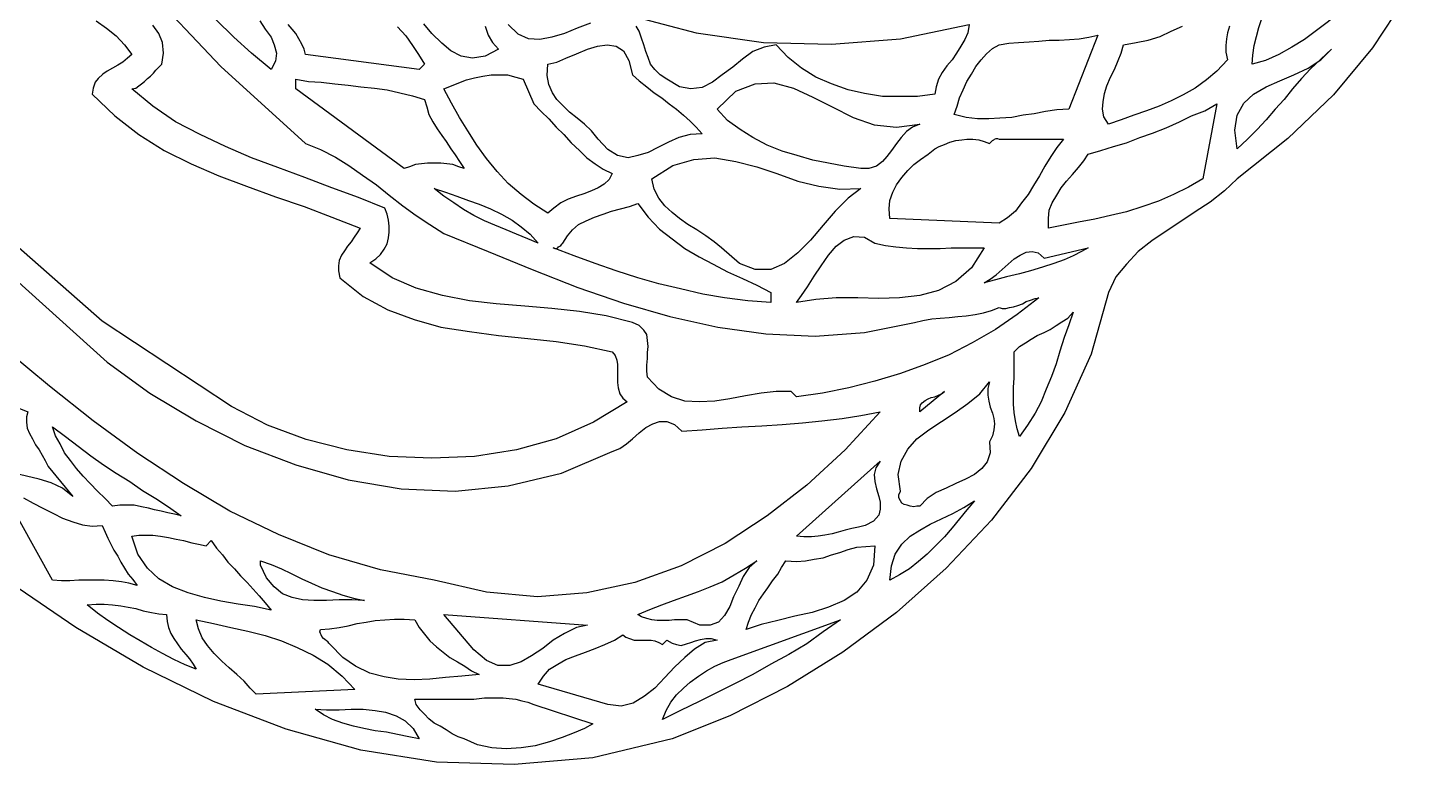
# Model space of a CAD drawing. Extents: x 0.03 to 7.3, y 0.04 to 8.79.
# Drawn here: x 3.621 to 5.463, y 0.045 to 1.029 of the extents above; entities that cross this region are included whole.
import ezdxf

# ---------------------------------------------------------------- set-up
doc = ezdxf.new("R2010")
doc.units = 0
doc.layers.add('1', color=7, linetype='Continuous')

msp = doc.modelspace()

# ---------------------------------------------------------------- linework, layer by layer
msp.add_lwpolyline([(5.463, 1.069), (5.419, 1.002), (5.367, 0.939), (5.306, 0.881), (5.238, 0.827), (5.221, 0.811), (5.202, 0.796), (5.182, 0.783), (5.163, 0.77), (5.143, 0.757), (5.124, 0.744), (5.106, 0.73), (5.09, 0.713), (5.076, 0.696), (5.066, 0.675), (5.043, 0.593), (5.008, 0.515), (4.963, 0.44), (4.91, 0.371), (4.849, 0.307), (4.783, 0.248), (4.711, 0.195), (4.637, 0.149), (4.56, 0.11), (4.483, 0.079), (4.377, 0.054), (4.272, 0.045), (4.168, 0.048), (4.067, 0.064), (3.967, 0.092), (3.87, 0.129), (3.776, 0.175), (3.686, 0.228), (3.599, 0.287)])
at = {"layer": '1'}
for points in [[(5.423, 1.086), (5.407, 1.074), (5.391, 1.062), (5.375, 1.05), (5.36, 1.037), (5.344, 1.025), (5.328, 1.013), (5.311, 1.003), (5.294, 0.993), (5.276, 0.985), (5.258, 0.98), (5.259, 0.992), (5.261, 1.005), (5.264, 1.017), (5.267, 1.029), (5.271, 1.041), (5.275, 1.052), (5.279, 1.064), (5.283, 1.075), (5.287, 1.087), (5.291, 1.099), (5.403, 1.185), (5.423, 1.086)], [(3.777, 1.086), (3.88, 0.977), (3.993, 0.874), (4.013, 0.866), (4.033, 0.856), (4.051, 0.845), (4.069, 0.832), (4.088, 0.819), (4.105, 0.805), (4.123, 0.791), (4.141, 0.778), (4.159, 0.766), (4.178, 0.754), (4.237, 0.73), (4.296, 0.706), (4.357, 0.682), (4.418, 0.661), (4.48, 0.643), (4.544, 0.629), (4.608, 0.62), (4.674, 0.617), (4.74, 0.622), (4.807, 0.635), (4.818, 0.638), (4.83, 0.64), (4.841, 0.641), (4.853, 0.642), (4.865, 0.643), (4.876, 0.644), (4.888, 0.646), (4.899, 0.648), (4.91, 0.651), (4.92, 0.655), (4.924, 0.654), (4.929, 0.654), (4.934, 0.655), (4.939, 0.656), (4.945, 0.658), (4.951, 0.66), (4.956, 0.663), (4.962, 0.665), (4.968, 0.667), (4.973, 0.668), (4.944, 0.646), (4.915, 0.626), (4.884, 0.608), (4.853, 0.592), (4.821, 0.579), (4.788, 0.567), (4.754, 0.557), (4.719, 0.548), (4.684, 0.541), (4.649, 0.536), (4.642, 0.543), (4.622, 0.543), (4.602, 0.541), (4.581, 0.537), (4.56, 0.533), (4.54, 0.53), (4.519, 0.529), (4.5, 0.53), (4.482, 0.536), (4.465, 0.546), (4.45, 0.562), (4.449, 0.57), (4.449, 0.578), (4.45, 0.587), (4.45, 0.595), (4.451, 0.603), (4.45, 0.611), (4.449, 0.619), (4.445, 0.625), (4.439, 0.631), (4.43, 0.635), (4.395, 0.644), (4.359, 0.65), (4.322, 0.654), (4.286, 0.657), (4.248, 0.66), (4.212, 0.664), (4.176, 0.671), (4.141, 0.681), (4.109, 0.695), (4.079, 0.715), (4.087, 0.72), (4.093, 0.726), (4.098, 0.733), (4.102, 0.74), (4.104, 0.748), (4.105, 0.756), (4.105, 0.764), (4.104, 0.772), (4.102, 0.78), (4.099, 0.788), (4.064, 0.802), (4.028, 0.815), (3.992, 0.829), (3.956, 0.842), (3.921, 0.855), (3.886, 0.87), (3.852, 0.886), (3.819, 0.903), (3.789, 0.924), (3.761, 0.947), (3.766, 0.948), (3.77, 0.951), (3.774, 0.954), (3.778, 0.957), (3.782, 0.961), (3.786, 0.964), (3.79, 0.968), (3.793, 0.972), (3.797, 0.976), (3.801, 0.98), (3.803, 0.995), (3.802, 1.009), (3.797, 1.021), (3.789, 1.032)], [(3.713, 1.038), (3.727, 1.028), (3.74, 1.018), (3.751, 1.006), (3.761, 0.993), (3.755, 0.988), (3.749, 0.983), (3.742, 0.979), (3.735, 0.975), (3.728, 0.971), (3.722, 0.967), (3.716, 0.961), (3.712, 0.956), (3.709, 0.948), (3.708, 0.94), (3.738, 0.911), (3.77, 0.886), (3.804, 0.865), (3.84, 0.847), (3.877, 0.831), (3.914, 0.817), (3.953, 0.803), (3.991, 0.79), (4.028, 0.776), (4.066, 0.761), (4.062, 0.755), (4.058, 0.749), (4.054, 0.743), (4.049, 0.737), (4.045, 0.731), (4.041, 0.725), (4.038, 0.718), (4.037, 0.711), (4.037, 0.704), (4.039, 0.695), (4.07, 0.67), (4.103, 0.652), (4.138, 0.639), (4.174, 0.629), (4.212, 0.623), (4.251, 0.618), (4.29, 0.614), (4.328, 0.61), (4.366, 0.604), (4.403, 0.596), (4.407, 0.591), (4.409, 0.585), (4.41, 0.579), (4.41, 0.571), (4.41, 0.563), (4.41, 0.555), (4.411, 0.548), (4.413, 0.54), (4.417, 0.534), (4.423, 0.529), (4.378, 0.502), (4.328, 0.48), (4.275, 0.465), (4.219, 0.456), (4.162, 0.454), (4.105, 0.456), (4.048, 0.465), (3.994, 0.479), (3.942, 0.498), (3.894, 0.523), (3.721, 0.637), (3.572, 0.768)], [(3.932, 1.038), (3.939, 1.027), (3.947, 1.016), (3.951, 1.006), (3.954, 0.995), (3.953, 0.984), (3.947, 0.973), (3.921, 0.995), (3.897, 1.016), (3.873, 1.04)], [(4.116, 1.03), (4.127, 1.018), (4.136, 1.005), (4.144, 0.993), (4.152, 0.98), (4.145, 0.973), (3.993, 0.993), (3.991, 1), (3.988, 1.007), (3.984, 1.014), (3.98, 1.021), (3.975, 1.027), (3.97, 1.033)], [(4.233, 1.031), (4.237, 1.019), (4.243, 1.009), (4.251, 1), (4.233, 0.991), (4.216, 0.988), (4.201, 0.991), (4.187, 0.998), (4.175, 1.008), (4.162, 1.021), (4.151, 1.034)], [(4.374, 1.035), (4.356, 1.028), (4.339, 1.021), (4.322, 1.016), (4.306, 1.013), (4.291, 1.014), (4.277, 1.02), (4.264, 1.033)], [(4.427, 1.045), (4.515, 1.022), (4.605, 1.009), (4.696, 1.007), (4.788, 1.014), (4.88, 1.033)], [(4.88, 1.033), (4.878, 1.022), (4.874, 1.013), (4.869, 1.004), (4.863, 0.995), (4.857, 0.986), (4.85, 0.978), (4.844, 0.969), (4.839, 0.96), (4.836, 0.95), (4.834, 0.94), (4.811, 0.937), (4.787, 0.937), (4.764, 0.937), (4.74, 0.941), (4.718, 0.946), (4.696, 0.954), (4.675, 0.963), (4.656, 0.975), (4.638, 0.989), (4.622, 1.006), (4.606, 1.003), (4.591, 0.997), (4.577, 0.987), (4.564, 0.976), (4.55, 0.966), (4.537, 0.956), (4.523, 0.949), (4.508, 0.947), (4.493, 0.95), (4.476, 0.96), (4.467, 0.966), (4.46, 0.973), (4.454, 0.98), (4.451, 0.989), (4.448, 0.997), (4.445, 1.006), (4.442, 1.015), (4.439, 1.024), (4.435, 1.031)], [(5.013, 0.92), (4.997, 0.919), (4.982, 0.917), (4.967, 0.914), (4.952, 0.912), (4.937, 0.909), (4.921, 0.908), (4.906, 0.907), (4.891, 0.907), (4.876, 0.909), (4.86, 0.913), (4.864, 0.924), (4.867, 0.935), (4.872, 0.946), (4.877, 0.957), (4.883, 0.967), (4.889, 0.977), (4.896, 0.986), (4.903, 0.994), (4.911, 1.001), (4.92, 1.006), (4.933, 1.008), (4.946, 1.009), (4.96, 1.01), (4.973, 1.011), (4.987, 1.012), (5, 1.012), (5.014, 1.013), (5.027, 1.014), (5.04, 1.016), (5.052, 1.019), (5.013, 0.92)], [(5.225, 0.986), (5.211, 0.971), (5.197, 0.959), (5.182, 0.948), (5.166, 0.939), (5.15, 0.931), (5.134, 0.924), (5.117, 0.918), (5.1, 0.912), (5.083, 0.906), (5.066, 0.9), (5.06, 0.91), (5.058, 0.92), (5.059, 0.93), (5.061, 0.941), (5.064, 0.951), (5.069, 0.963), (5.074, 0.973), (5.079, 0.985), (5.083, 0.995), (5.086, 1.006), (5.103, 1.009), (5.119, 1.012), (5.135, 1.017), (5.15, 1.024), (5.165, 1.031)], [(5.228, 1.031), (5.225, 1.022), (5.224, 1.014), (5.223, 1.005), (5.223, 0.996), (5.225, 0.986)], [(4.43, 0.966), (4.439, 0.958), (4.449, 0.95), (4.459, 0.942), (4.469, 0.935), (4.479, 0.927), (4.489, 0.92), (4.498, 0.912), (4.507, 0.904), (4.515, 0.896), (4.523, 0.887), (4.507, 0.886), (4.492, 0.882), (4.478, 0.876), (4.464, 0.869), (4.451, 0.862), (4.437, 0.858), (4.424, 0.855), (4.41, 0.858), (4.397, 0.866), (4.384, 0.88), (4.375, 0.891), (4.366, 0.9), (4.356, 0.908), (4.346, 0.916), (4.337, 0.925), (4.329, 0.933), (4.323, 0.942), (4.318, 0.953), (4.316, 0.965), (4.317, 0.98), (4.329, 0.983), (4.341, 0.988), (4.355, 0.994), (4.37, 1), (4.383, 1.004), (4.396, 1.006), (4.408, 1.004), (4.418, 0.998), (4.425, 0.985), (4.43, 0.966)], [(5.238, 0.867), (5.235, 0.892), (5.238, 0.912), (5.247, 0.928), (5.26, 0.94), (5.277, 0.95), (5.295, 0.958), (5.314, 0.966), (5.333, 0.975), (5.35, 0.986), (5.364, 1), (5.35, 0.987), (5.336, 0.974), (5.324, 0.961), (5.312, 0.947), (5.301, 0.933), (5.289, 0.92), (5.277, 0.906), (5.265, 0.893), (5.252, 0.88), (5.238, 0.867)], [(4.152, 0.933), (4.155, 0.923), (4.158, 0.913), (4.163, 0.903), (4.169, 0.894), (4.175, 0.885), (4.181, 0.877), (4.187, 0.867), (4.193, 0.859), (4.199, 0.85), (4.205, 0.841), (4.198, 0.843), (4.19, 0.846), (4.182, 0.847), (4.174, 0.848), (4.165, 0.848), (4.156, 0.848), (4.148, 0.847), (4.14, 0.846), (4.132, 0.843), (4.125, 0.841), (3.98, 0.947), (3.98, 0.96), (3.997, 0.957), (4.014, 0.956), (4.032, 0.954), (4.05, 0.952), (4.067, 0.95), (4.085, 0.948), (4.102, 0.946), (4.119, 0.942), (4.136, 0.938), (4.152, 0.933)], [(4.298, 0.927), (4.308, 0.917), (4.318, 0.907), (4.328, 0.896), (4.338, 0.886), (4.348, 0.875), (4.359, 0.865), (4.369, 0.855), (4.38, 0.847), (4.391, 0.84), (4.403, 0.834), (4.399, 0.826), (4.392, 0.82), (4.384, 0.815), (4.375, 0.811), (4.365, 0.807), (4.355, 0.804), (4.344, 0.8), (4.334, 0.795), (4.325, 0.788), (4.317, 0.781), (4.298, 0.793), (4.281, 0.806), (4.264, 0.821), (4.249, 0.837), (4.235, 0.854), (4.222, 0.872), (4.21, 0.891), (4.199, 0.909), (4.188, 0.928), (4.178, 0.947), (4.188, 0.951), (4.198, 0.955), (4.208, 0.959), (4.219, 0.962), (4.23, 0.964), (4.241, 0.966), (4.252, 0.966), (4.263, 0.966), (4.274, 0.963), (4.284, 0.96), (4.298, 0.927)], [(4.814, 0.9), (4.804, 0.896), (4.796, 0.89), (4.789, 0.882), (4.783, 0.874), (4.776, 0.865), (4.77, 0.857), (4.764, 0.85), (4.756, 0.844), (4.746, 0.841), (4.735, 0.841), (4.713, 0.844), (4.692, 0.848), (4.671, 0.852), (4.65, 0.858), (4.63, 0.864), (4.61, 0.872), (4.591, 0.882), (4.574, 0.893), (4.557, 0.905), (4.543, 0.92), (4.568, 0.944), (4.594, 0.954), (4.619, 0.955), (4.645, 0.948), (4.671, 0.936), (4.697, 0.923), (4.725, 0.909), (4.753, 0.899), (4.783, 0.896), (4.814, 0.9)], [(5.192, 0.827), (5.173, 0.816), (5.153, 0.806), (5.133, 0.797), (5.112, 0.79), (5.09, 0.783), (5.069, 0.778), (5.048, 0.773), (5.026, 0.769), (5.006, 0.765), (4.986, 0.761), (4.986, 0.774), (4.987, 0.785), (4.991, 0.795), (4.997, 0.805), (5.003, 0.815), (5.01, 0.824), (5.018, 0.833), (5.026, 0.842), (5.033, 0.851), (5.039, 0.86), (5.056, 0.865), (5.073, 0.87), (5.09, 0.875), (5.108, 0.882), (5.125, 0.888), (5.143, 0.895), (5.161, 0.903), (5.177, 0.911), (5.195, 0.918), (5.211, 0.927), (5.192, 0.827)], [(4.907, 0.874), (4.908, 0.875), (4.91, 0.877), (4.911, 0.878), (4.913, 0.879), (4.914, 0.88), (4.916, 0.881), (4.918, 0.881), (4.92, 0.88), (4.927, 0.88), (4.934, 0.88), (4.942, 0.88), (4.951, 0.88), (4.96, 0.88), (4.969, 0.88), (4.979, 0.88), (4.988, 0.88), (4.997, 0.88), (5.006, 0.88), (4.997, 0.869), (4.989, 0.857), (4.981, 0.844), (4.974, 0.831), (4.966, 0.818), (4.959, 0.806), (4.95, 0.795), (4.942, 0.784), (4.931, 0.775), (4.92, 0.768), (4.774, 0.774), (4.773, 0.787), (4.774, 0.798), (4.778, 0.809), (4.783, 0.819), (4.79, 0.829), (4.798, 0.838), (4.806, 0.846), (4.815, 0.853), (4.825, 0.86), (4.834, 0.867), (4.84, 0.87), (4.847, 0.873), (4.854, 0.876), (4.862, 0.878), (4.87, 0.879), (4.877, 0.88), (4.885, 0.88), (4.893, 0.879), (4.9, 0.877), (4.907, 0.874)], [(4.735, 0.814), (4.718, 0.801), (4.701, 0.784), (4.685, 0.765), (4.668, 0.745), (4.651, 0.728), (4.633, 0.714), (4.615, 0.706), (4.594, 0.706), (4.573, 0.714), (4.549, 0.735), (4.539, 0.743), (4.528, 0.751), (4.516, 0.759), (4.504, 0.766), (4.493, 0.774), (4.483, 0.782), (4.473, 0.791), (4.465, 0.801), (4.459, 0.813), (4.456, 0.827), (4.484, 0.845), (4.512, 0.853), (4.54, 0.855), (4.568, 0.85), (4.596, 0.843), (4.623, 0.834), (4.651, 0.824), (4.679, 0.817), (4.707, 0.813), (4.735, 0.814)], [(4.304, 0.741), (4.29, 0.747), (4.275, 0.753), (4.261, 0.759), (4.246, 0.765), (4.232, 0.771), (4.218, 0.778), (4.204, 0.786), (4.191, 0.795), (4.178, 0.804), (4.165, 0.814), (4.18, 0.809), (4.195, 0.804), (4.211, 0.798), (4.225, 0.793), (4.24, 0.787), (4.255, 0.78), (4.269, 0.772), (4.281, 0.763), (4.293, 0.753), (4.304, 0.741)], [(4.615, 0.675), (4.615, 0.662), (4.584, 0.664), (4.553, 0.668), (4.524, 0.673), (4.494, 0.68), (4.465, 0.687), (4.437, 0.695), (4.408, 0.704), (4.38, 0.714), (4.352, 0.724), (4.324, 0.735), (4.326, 0.734), (4.328, 0.734), (4.33, 0.735), (4.331, 0.736), (4.333, 0.737), (4.334, 0.738), (4.336, 0.74), (4.337, 0.741), (4.343, 0.751), (4.35, 0.759), (4.358, 0.766), (4.368, 0.771), (4.379, 0.776), (4.391, 0.78), (4.402, 0.784), (4.414, 0.787), (4.426, 0.79), (4.437, 0.794), (4.451, 0.776), (4.466, 0.76), (4.483, 0.747), (4.5, 0.734), (4.519, 0.723), (4.538, 0.713), (4.557, 0.703), (4.577, 0.694), (4.596, 0.685), (4.615, 0.675)], [(4.9, 0.735), (4.883, 0.708), (4.862, 0.69), (4.839, 0.678), (4.814, 0.671), (4.787, 0.668), (4.759, 0.667), (4.731, 0.668), (4.702, 0.668), (4.675, 0.666), (4.649, 0.662), (4.656, 0.671), (4.664, 0.683), (4.673, 0.697), (4.682, 0.711), (4.692, 0.725), (4.702, 0.737), (4.713, 0.745), (4.726, 0.75), (4.74, 0.749), (4.754, 0.741), (4.768, 0.738), (4.782, 0.736), (4.796, 0.735), (4.811, 0.734), (4.826, 0.734), (4.841, 0.734), (4.856, 0.735), (4.871, 0.735), (4.886, 0.735), (4.9, 0.735)], [(3.559, 0.734), (3.728, 0.582), (3.785, 0.541), (3.847, 0.504), (3.912, 0.471), (3.98, 0.445), (4.05, 0.425), (4.121, 0.413), (4.193, 0.41), (4.264, 0.417), (4.335, 0.434), (4.403, 0.463), (4.413, 0.467), (4.422, 0.473), (4.43, 0.48), (4.439, 0.488), (4.448, 0.495), (4.457, 0.5), (4.466, 0.503), (4.476, 0.503), (4.486, 0.499), (4.496, 0.49), (4.523, 0.492), (4.55, 0.494), (4.576, 0.496), (4.603, 0.497), (4.63, 0.499), (4.657, 0.501), (4.683, 0.504), (4.71, 0.507), (4.735, 0.511), (4.761, 0.516), (4.714, 0.465), (4.663, 0.418), (4.61, 0.377), (4.554, 0.34), (4.495, 0.31), (4.433, 0.288), (4.369, 0.274), (4.303, 0.269), (4.235, 0.275), (4.165, 0.291), (4.093, 0.305), (4.024, 0.325), (3.957, 0.352), (3.892, 0.383), (3.83, 0.42), (3.769, 0.46), (3.709, 0.504), (3.651, 0.55), (3.593, 0.598)], [(5.039, 0.735), (5.03, 0.73), (5.019, 0.724), (5.007, 0.719), (4.993, 0.714), (4.978, 0.709), (4.962, 0.704), (4.947, 0.7), (4.93, 0.696), (4.915, 0.692), (4.9, 0.688), (4.908, 0.693), (4.916, 0.699), (4.924, 0.706), (4.932, 0.713), (4.94, 0.72), (4.948, 0.725), (4.956, 0.729), (4.964, 0.73), (4.972, 0.728), (4.98, 0.721), (5.039, 0.735)], [(5.019, 0.649), (5.013, 0.632), (5.007, 0.615), (5.001, 0.597), (4.996, 0.58), (4.99, 0.563), (4.983, 0.546), (4.976, 0.529), (4.968, 0.514), (4.958, 0.498), (4.947, 0.483), (4.944, 0.493), (4.942, 0.504), (4.94, 0.515), (4.939, 0.526), (4.939, 0.538), (4.939, 0.549), (4.94, 0.561), (4.94, 0.573), (4.94, 0.584), (4.94, 0.596), (4.947, 0.603), (4.955, 0.608), (4.963, 0.613), (4.971, 0.618), (4.98, 0.622), (4.988, 0.626), (4.996, 0.631), (5.004, 0.636), (5.012, 0.641), (5.019, 0.649)], [(3.622, 0.516), (3.62, 0.509), (3.62, 0.502), (3.621, 0.494), (3.624, 0.487), (3.628, 0.48), (3.632, 0.472), (3.637, 0.465), (3.641, 0.458), (3.645, 0.451), (3.649, 0.443), (3.682, 0.403), (3.668, 0.414), (3.653, 0.421), (3.637, 0.426), (3.62, 0.43), (3.603, 0.434), (3.586, 0.439), (3.572, 0.446), (3.559, 0.456), (3.549, 0.47), (3.543, 0.49), (3.523, 0.556), (3.622, 0.516)], [(4.907, 0.476), (4.908, 0.461), (4.904, 0.449), (4.897, 0.44), (4.887, 0.432), (4.875, 0.426), (4.862, 0.42), (4.849, 0.414), (4.836, 0.408), (4.824, 0.4), (4.814, 0.39), (4.81, 0.39), (4.806, 0.389), (4.801, 0.39), (4.797, 0.391), (4.793, 0.392), (4.79, 0.394), (4.788, 0.397), (4.786, 0.401), (4.786, 0.405), (4.788, 0.41), (4.785, 0.432), (4.789, 0.45), (4.798, 0.466), (4.81, 0.48), (4.826, 0.492), (4.843, 0.503), (4.861, 0.515), (4.878, 0.527), (4.894, 0.54), (4.907, 0.556), (4.905, 0.547), (4.905, 0.538), (4.906, 0.53), (4.908, 0.522), (4.911, 0.514), (4.913, 0.507), (4.914, 0.5), (4.913, 0.492), (4.911, 0.484), (4.907, 0.476)], [(4.814, 0.516), (4.814, 0.521), (4.815, 0.525), (4.817, 0.528), (4.821, 0.531), (4.825, 0.533), (4.829, 0.535), (4.834, 0.536), (4.839, 0.538), (4.843, 0.54), (4.847, 0.543), (4.814, 0.516)], [(3.827, 0.377), (3.818, 0.379), (3.809, 0.381), (3.8, 0.383), (3.791, 0.385), (3.783, 0.387), (3.774, 0.389), (3.764, 0.391), (3.755, 0.391), (3.745, 0.391), (3.735, 0.39), (3.725, 0.4), (3.715, 0.41), (3.705, 0.42), (3.696, 0.43), (3.687, 0.44), (3.679, 0.451), (3.671, 0.461), (3.665, 0.473), (3.659, 0.484), (3.655, 0.496), (3.672, 0.483), (3.689, 0.47), (3.706, 0.457), (3.723, 0.445), (3.74, 0.434), (3.758, 0.423), (3.775, 0.411), (3.793, 0.4), (3.81, 0.389), (3.827, 0.377)], [(4.741, 0.364), (4.732, 0.362), (4.723, 0.36), (4.714, 0.358), (4.705, 0.355), (4.697, 0.353), (4.687, 0.351), (4.678, 0.35), (4.669, 0.349), (4.659, 0.349), (4.649, 0.35), (4.761, 0.45), (4.755, 0.441), (4.753, 0.432), (4.754, 0.423), (4.756, 0.413), (4.759, 0.403), (4.761, 0.395), (4.761, 0.386), (4.759, 0.378), (4.752, 0.37), (4.741, 0.364)], [(3.721, 0.364), (3.725, 0.355), (3.729, 0.347), (3.733, 0.339), (3.737, 0.331), (3.742, 0.323), (3.746, 0.315), (3.751, 0.307), (3.756, 0.299), (3.762, 0.292), (3.768, 0.284), (3.757, 0.287), (3.747, 0.289), (3.736, 0.29), (3.724, 0.291), (3.713, 0.291), (3.701, 0.291), (3.69, 0.291), (3.678, 0.29), (3.667, 0.29), (3.655, 0.291), (3.589, 0.41)], [(3.616, 0.401), (3.629, 0.394), (3.642, 0.387), (3.656, 0.38), (3.668, 0.374), (3.682, 0.369), (3.695, 0.365), (3.708, 0.363), (3.721, 0.364)], [(4.887, 0.397), (4.877, 0.385), (4.867, 0.373), (4.857, 0.361), (4.847, 0.349), (4.836, 0.338), (4.824, 0.326), (4.812, 0.316), (4.8, 0.306), (4.787, 0.298), (4.774, 0.291), (4.776, 0.31), (4.781, 0.326), (4.79, 0.339), (4.801, 0.35), (4.814, 0.358), (4.828, 0.366), (4.843, 0.373), (4.858, 0.38), (4.873, 0.388), (4.887, 0.397)], [(3.86, 0.337), (3.867, 0.344), (3.874, 0.334), (3.882, 0.325), (3.889, 0.315), (3.898, 0.306), (3.906, 0.297), (3.915, 0.288), (3.923, 0.279), (3.931, 0.27), (3.939, 0.261), (3.947, 0.251), (3.925, 0.256), (3.903, 0.259), (3.88, 0.263), (3.858, 0.268), (3.836, 0.274), (3.815, 0.282), (3.797, 0.293), (3.782, 0.307), (3.769, 0.326), (3.761, 0.35), (3.77, 0.351), (3.779, 0.351), (3.789, 0.351), (3.799, 0.35), (3.81, 0.348), (3.82, 0.346), (3.83, 0.344), (3.841, 0.341), (3.85, 0.339), (3.86, 0.337)], [(4.754, 0.337), (4.752, 0.311), (4.743, 0.291), (4.73, 0.275), (4.713, 0.264), (4.692, 0.255), (4.67, 0.248), (4.647, 0.243), (4.624, 0.237), (4.602, 0.232), (4.582, 0.225), (4.585, 0.235), (4.589, 0.245), (4.594, 0.254), (4.599, 0.264), (4.605, 0.273), (4.611, 0.281), (4.617, 0.29), (4.624, 0.299), (4.629, 0.308), (4.635, 0.317), (4.649, 0.316), (4.661, 0.317), (4.673, 0.319), (4.685, 0.321), (4.696, 0.325), (4.707, 0.328), (4.718, 0.332), (4.73, 0.335), (4.742, 0.336), (4.754, 0.337)], [(4.072, 0.264), (4.055, 0.265), (4.038, 0.265), (4.021, 0.264), (4.004, 0.264), (3.989, 0.265), (3.975, 0.268), (3.962, 0.273), (3.951, 0.282), (3.941, 0.294), (3.933, 0.311), (3.933, 0.317), (3.947, 0.312), (3.961, 0.306), (3.974, 0.3), (3.988, 0.293), (4.001, 0.287), (4.015, 0.281), (4.029, 0.276), (4.043, 0.271), (4.057, 0.267), (4.072, 0.264)], [(4.503, 0.238), (4.498, 0.238), (4.492, 0.238), (4.486, 0.238), (4.479, 0.237), (4.471, 0.237), (4.463, 0.237), (4.456, 0.238), (4.449, 0.24), (4.442, 0.242), (4.437, 0.245), (4.453, 0.252), (4.469, 0.258), (4.485, 0.264), (4.502, 0.27), (4.518, 0.276), (4.534, 0.282), (4.55, 0.289), (4.566, 0.298), (4.581, 0.307), (4.596, 0.317), (4.586, 0.308), (4.578, 0.296), (4.572, 0.283), (4.565, 0.269), (4.56, 0.256), (4.553, 0.244), (4.545, 0.235), (4.534, 0.231), (4.52, 0.231), (4.503, 0.238)], [(3.807, 0.245), (3.808, 0.236), (3.81, 0.228), (3.813, 0.22), (3.817, 0.213), (3.822, 0.206), (3.827, 0.199), (3.833, 0.192), (3.838, 0.186), (3.843, 0.179), (3.847, 0.172), (3.832, 0.178), (3.817, 0.185), (3.802, 0.193), (3.787, 0.201), (3.772, 0.21), (3.758, 0.218), (3.743, 0.228), (3.729, 0.237), (3.715, 0.247), (3.701, 0.258), (3.713, 0.259), (3.724, 0.259), (3.735, 0.258), (3.746, 0.257), (3.756, 0.255), (3.766, 0.253), (3.776, 0.25), (3.787, 0.248), (3.797, 0.246), (3.807, 0.245)], [(4.37, 0.231), (4.355, 0.228), (4.339, 0.22), (4.324, 0.211), (4.31, 0.2), (4.295, 0.19), (4.281, 0.182), (4.266, 0.177), (4.25, 0.177), (4.235, 0.184), (4.218, 0.198), (4.178, 0.245), (4.37, 0.231)], [(4.059, 0.145), (3.927, 0.139), (3.919, 0.147), (3.911, 0.156), (3.901, 0.165), (3.891, 0.174), (3.881, 0.183), (3.871, 0.193), (3.862, 0.204), (3.855, 0.214), (3.85, 0.226), (3.847, 0.238), (3.87, 0.233), (3.893, 0.228), (3.916, 0.223), (3.939, 0.217), (3.961, 0.21), (3.982, 0.201), (4.003, 0.191), (4.023, 0.179), (4.042, 0.163), (4.059, 0.145)], [(4.139, 0.238), (4.145, 0.228), (4.152, 0.219), (4.159, 0.21), (4.168, 0.202), (4.177, 0.195), (4.186, 0.188), (4.196, 0.182), (4.206, 0.176), (4.215, 0.17), (4.225, 0.165), (4.202, 0.163), (4.18, 0.161), (4.159, 0.159), (4.138, 0.158), (4.117, 0.159), (4.098, 0.162), (4.079, 0.167), (4.06, 0.176), (4.043, 0.188), (4.026, 0.205), (4.024, 0.207), (4.023, 0.209), (4.021, 0.21), (4.019, 0.212), (4.017, 0.213), (4.015, 0.216), (4.014, 0.218), (4.013, 0.22), (4.012, 0.222), (4.013, 0.225), (4.025, 0.226), (4.038, 0.228), (4.05, 0.23), (4.062, 0.233), (4.074, 0.235), (4.086, 0.237), (4.099, 0.238), (4.112, 0.239), (4.125, 0.239), (4.139, 0.238)], [(4.47, 0.105), (4.475, 0.117), (4.481, 0.128), (4.489, 0.138), (4.498, 0.147), (4.507, 0.155), (4.518, 0.163), (4.529, 0.17), (4.54, 0.176), (4.551, 0.181), (4.562, 0.185), (4.708, 0.238), (4.685, 0.222), (4.663, 0.206), (4.639, 0.192), (4.615, 0.179), (4.591, 0.165), (4.567, 0.153), (4.543, 0.141), (4.519, 0.129), (4.494, 0.117), (4.47, 0.105)], [(4.47, 0.205), (4.476, 0.211), (4.483, 0.207), (4.489, 0.205), (4.495, 0.204), (4.502, 0.206), (4.508, 0.208), (4.514, 0.21), (4.521, 0.212), (4.528, 0.213), (4.535, 0.213), (4.543, 0.211), (4.527, 0.208), (4.513, 0.199), (4.5, 0.188), (4.486, 0.175), (4.473, 0.161), (4.46, 0.147), (4.446, 0.136), (4.431, 0.127), (4.415, 0.123), (4.397, 0.125), (4.304, 0.152), (4.311, 0.163), (4.319, 0.172), (4.33, 0.179), (4.341, 0.185), (4.354, 0.19), (4.367, 0.195), (4.38, 0.2), (4.393, 0.205), (4.406, 0.211), (4.417, 0.218), (4.421, 0.215), (4.426, 0.213), (4.432, 0.211), (4.437, 0.211), (4.443, 0.211), (4.449, 0.211), (4.455, 0.211), (4.46, 0.21), (4.465, 0.208), (4.47, 0.205)], [(4.218, 0.132), (4.225, 0.133), (4.232, 0.134), (4.24, 0.134), (4.248, 0.134), (4.257, 0.134), (4.265, 0.133), (4.274, 0.132), (4.282, 0.13), (4.29, 0.128), (4.298, 0.125), (4.377, 0.099), (4.366, 0.093), (4.352, 0.087), (4.336, 0.081), (4.319, 0.075), (4.3, 0.07), (4.281, 0.067), (4.261, 0.066), (4.242, 0.067), (4.223, 0.071), (4.205, 0.079), (4.197, 0.082), (4.189, 0.086), (4.181, 0.091), (4.173, 0.096), (4.165, 0.1), (4.158, 0.106), (4.152, 0.112), (4.146, 0.118), (4.141, 0.125), (4.139, 0.132), (4.147, 0.132), (4.155, 0.132), (4.164, 0.132), (4.173, 0.132), (4.182, 0.132), (4.19, 0.132), (4.198, 0.132), (4.205, 0.132), (4.212, 0.132), (4.218, 0.132)], [(4.145, 0.079), (4.131, 0.082), (4.116, 0.085), (4.101, 0.088), (4.086, 0.09), (4.071, 0.093), (4.057, 0.096), (4.043, 0.1), (4.029, 0.105), (4.017, 0.111), (4.006, 0.119), (4.021, 0.118), (4.038, 0.118), (4.054, 0.119), (4.07, 0.119), (4.086, 0.117), (4.1, 0.115), (4.114, 0.11), (4.126, 0.103), (4.137, 0.093), (4.145, 0.079)]]:
    msp.add_lwpolyline(points, dxfattribs=at)

doc.saveas('drawing.dxf')
